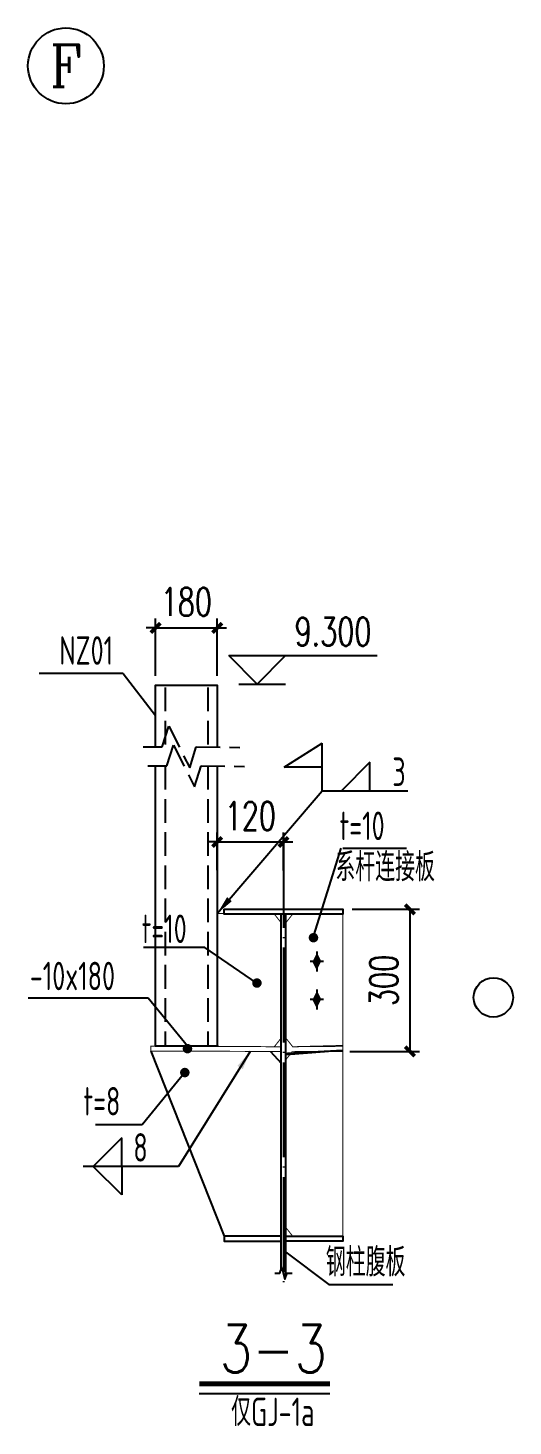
# Model space of a CAD drawing. Extents: x -89996 to 1006241, y -2176 to 440573.
# Drawn here: x 838460 to 843577, y 32540 to 47289 of the extents above; entities that cross this region are included whole.
import ezdxf
from ezdxf.enums import TextEntityAlignment as Align

# ---------------------------------------------------------------- set-up
doc = ezdxf.new("R2010")
doc.units = 0
doc.header["$LTSCALE"] = 1000
doc.header["$MEASUREMENT"] = 0
doc.linetypes.add('DASH', pattern=[0.35, 0.25, -0.1])
doc.linetypes.add('DOTE', pattern=[2.4200000000000004, 2, -0.2, 0.02, -0.2])
for name, color, linetype in [('AXIS', 3, 'Continuous'), ('AXIS_TEXT', 7, 'Continuous'), ('DOTE', 1, 'DOTE'), ('GL', 150, 'Continuous'), ('GZ', 50, 'Continuous'), ('LT', 27, 'Continuous'), ('NUM', 7, 'Continuous'), ('PUB_TEXT', 7, 'Continuous'), ('PZ', 202, 'Continuous'), ('TEXT', 7, 'Continuous')]:
    doc.layers.add(name, color=color, linetype=linetype)
doc.styles.add('_TCH_AXIS', font='COMPLEX', dxfattribs={"bigfont": 'GBCBIG'})
doc.styles.add('_TCH_DIM', font='SIMPLEX', dxfattribs={"bigfont": 'GBCBIG'})
doc.styles.add('_TCH_DIM_T3', font='SIMPLEX', dxfattribs={"width": 0.7058823529411765, "bigfont": 'GBCBIG'})
doc.styles.add('SIM-TSSC', font='simplex.shx', dxfattribs={"width": 0.8, "bigfont": 'tssdchn.shx'})
doc.styles.get("Standard").update_dxf_attribs({"font": 'gbenor.shx', "bigfont": 'gbcbig.shx'})
doc.styles.add('TSSD_Label', font='tssdeng.shx', dxfattribs={"width": 0.7, "bigfont": 'hztxt.shx'})
doc.styles.add('TSSD_Norm', font='tssdeng.shx', dxfattribs={"bigfont": 'hztxt.shx'})
doc.dimstyles.new('TCH_100_5', dxfattribs={"dimtxt": 297.5, "dimasz": 100, "dimexe": 100, "dimexo": 100, "dimgap": 126.25, "dimtad": 1, "dimdec": 0, "dimlfac": 0.2, "dimzin": 0, "dimdsep": 46, "dimtxsty": '_TCH_DIM_T3', "dimblk": 'ARCHTICK', "dimcen": 0.09, "dimclrd": 126, "dimclre": 126, "dimclrt": 7, "dimazin": 2, "dimtfac": 1, "dimtdec": 0, "dimtix": 1, "dimtmove": 2, "dimatfit": 3, "dimfxl": 0, "dimtolj": 1, "dimtzin": 0, "dimarcsym": 0})
doc.dimstyles.new('TSSD_LEADER_STYLE_200.0', dxfattribs={"dimtxt": 0.18, "dimasz": 200, "dimexe": 0.18, "dimexo": 0.0625, "dimgap": 0.09, "dimtad": 0, "dimtih": 1, "dimtoh": 1, "dimdec": 4, "dimzin": 0, "dimdsep": 46, "dimtxsty": 'Standard', "dimcen": 0.09, "dimadec": 0, "dimazin": 0, "dimtfac": 1, "dimtdec": 4, "dimtofl": 0, "dimtmove": 0, "dimatfit": 3, "dimfxl": 0, "dimtolj": 1, "dimtzin": 0, "dimarcsym": 0})

# ---------------------------------------------------------------- blocks, each defined once
blk = doc.blocks.new('_WELD004')
at = {"color": 0, "linetype": 'ByBlock'}
for p, q in [((0, 1), (0.9999999999999991, 0)), ((0, 0), (0, 1))]:
    blk.add_line(p, q, dxfattribs=at)
blk = doc.blocks.new('_ArchTick')
at = {"color": 0, "linetype": 'ByBlock', "const_width": 0.4}
blk.add_lwpolyline([(-0.5, -0.5), (0.5, 0.5)], dxfattribs=at)
blk = doc.blocks.new('*D580')
at = {"layer": 'Defpoints', "color": 0, "transparency": 16777216}
for p in [(841155.2573028738, 38701.39601828042), (840455.4100842746, 38303.82157102181), (841155.2573028738, 38299.03681732139)]:
    blk.add_point(p, dxfattribs=at)
at = {"layer": 'GL', "color": 126, "lineweight": -2, "transparency": 16777216}
for p, q in [((840455.4100842746, 38403.82157102181), (840455.4100842746, 38801.39601828042)), ((841155.2573028738, 38399.03681732139), (841155.2573028738, 38801.39601828042)), ((840455.4100842746, 38701.39601828042), (840355.4100842746, 38701.39601828042)), ((840455.4100842746, 38701.39601828042), (841155.2573028738, 38701.39601828042)), ((841155.2573028738, 38701.39601828042), (841255.2573028738, 38701.39601828042))]:
    blk.add_line(p, q, dxfattribs=at)
at = {"layer": 'GL', "color": 126, "lineweight": -2, "transparency": 16777216, "xscale": 100, "yscale": 100, "zscale": 100}
blk.add_blockref('_ArchTick', (840455.4100842746, 38701.39601828042), dxfattribs=at)
at = {"layer": 'GL', "color": 126, "lineweight": -2, "transparency": 16777216, "xscale": 100, "yscale": 100, "zscale": 100, "rotation": 180}
blk.add_blockref('_ArchTick', (841155.2573028738, 38701.39601828042), dxfattribs=at)
at = {"layer": 'GL', "color": 7, "transparency": 16777216, "insert": (840805.3336935742, 38976.39601828042), "char_height": 297.5, "attachment_point": 5, "style": '_TCH_DIM_T3'}
blk.add_mtext('\\A1;120', dxfattribs=at)
blk = doc.blocks.new('*D581')
at = {"layer": 'Defpoints', "color": 0, "transparency": 16777216}
for p in [(840455.4100842751, 40959.45569737885), (839805.4100842751, 40355.08707168839), (840455.4100842751, 40355.08707168839)]:
    blk.add_point(p, dxfattribs=at)
at = {"layer": 'GL', "color": 126, "lineweight": -2, "transparency": 16777216}
for p, q in [((839805.4100842751, 40455.08707168839), (839805.4100842751, 41059.45569737885)), ((840455.4100842751, 40455.08707168839), (840455.4100842751, 41059.45569737885)), ((839805.4100842751, 40959.45569737885), (839705.4100842751, 40959.45569737885)), ((839805.4100842751, 40959.45569737885), (840455.4100842751, 40959.45569737885)), ((840455.4100842751, 40959.45569737885), (840555.4100842751, 40959.45569737885))]:
    blk.add_line(p, q, dxfattribs=at)
at = {"layer": 'GL', "color": 126, "lineweight": -2, "transparency": 16777216, "xscale": 100, "yscale": 100, "zscale": 100}
blk.add_blockref('_ArchTick', (839805.4100842751, 40959.45569737885), dxfattribs=at)
at = {"layer": 'GL', "color": 126, "lineweight": -2, "transparency": 16777216, "xscale": 100, "yscale": 100, "zscale": 100, "rotation": 180}
blk.add_blockref('_ArchTick', (840455.4100842751, 40959.45569737885), dxfattribs=at)
at = {"layer": 'GL', "color": 7, "transparency": 16777216, "insert": (840130.4100842751, 41234.45569737885), "char_height": 297.5, "attachment_point": 5, "style": '_TCH_DIM_T3'}
blk.add_mtext('\\A1;180', dxfattribs=at)
blk = doc.blocks.new('*D662')
at = {"layer": 'Defpoints', "color": 0, "transparency": 16777216}
for p in [(841780.2573028738, 37991.22092498194), (841755.2573028756, 36491.22092498194), (842488.6285047354, 36491.22092498194)]:
    blk.add_point(p, dxfattribs=at)
at = {"layer": 'GL', "color": 126, "lineweight": -2, "transparency": 16777216}
for p, q in [((841880.2573028738, 37991.22092498194), (842588.6285047354, 37991.22092498194)), ((842488.6285047354, 37991.22092498194), (842488.6285047354, 36491.22092498194)), ((841855.2573028756, 36491.22092498194), (842588.6285047354, 36491.22092498194))]:
    blk.add_line(p, q, dxfattribs=at)
at = {"layer": 'GL', "color": 126, "lineweight": -2, "transparency": 16777216, "xscale": 100, "yscale": 100, "zscale": 100}
for p, rotation in [((842488.6285047354, 37991.22092498194), 90), ((842488.6285047354, 36491.22092498194), 270)]:
    blk.add_blockref('_ArchTick', p, dxfattribs=dict(at, rotation=rotation))
at = {"layer": 'GL', "color": 7, "transparency": 16777216, "insert": (842213.6285047354, 37241.22092498207), "char_height": 297.5, "attachment_point": 5, "rotation": 90, "style": '_TCH_DIM_T3'}
blk.add_mtext('\\A1;300', dxfattribs=at)

msp = doc.modelspace()

# ---------------------------------------------------------------- hatches: boundary and pattern name
for points in [[(841505.2573025748, 37511.42092546164), (841540.357302539, 37441.22092553223), (841505.2573025748, 37371.02092560224), (841470.1573026096, 37441.22092553223)], [(841505.2573025748, 37111.42092586164), (841540.357302539, 37041.22092593223), (841505.2573025748, 36971.02092600225), (841470.1573026096, 37041.22092593223)]]:
    msp.add_hatch(color=256).paths.add_polyline_path(points)
at = {"layer": 'AXIS'}
h = msp.add_hatch(color=256, dxfattribs=at)
h.paths.add_polyline_path([(841162.2679651915, 39492.48205958418), (841562.2679651915, 39742.48205958418), (841562.2679651915, 39492.48205958418)], flags=16)
edge = h.paths.add_edge_path()
edge.add_line((841162.2679651915, 39492.48205958418), (841562.2679651915, 39742.48205958418))
edge.add_line((841562.2679651915, 39492.48205958418), (841162.2679651915, 39492.48205958418))
edge.add_line((841562.2679651915, 39242.48205958418), (841562.2679651915, 39742.48205958418))

# ---------------------------------------------------------------- linework, layer by layer
for p, q in [((841505.2573025748, 37511.42092546164), (841470.1573026096, 37441.22092553188)), ((841505.2573025748, 37546.52092542669), (841505.2573025748, 37335.92092563707)), ((841505.2573025748, 37511.42092546164), (841540.357302539, 37441.22092553188)), ((841575.4573025042, 37441.22092553188), (841435.0573026445, 37441.22092553188)), ((841505.2573025748, 37371.02092560224), (841470.1573026096, 37441.22092553188)), ((841505.2573025748, 37371.02092560224), (841540.357302539, 37441.22092553188)), ((841575.4573025042, 37041.22092593188), (841435.0573026445, 37041.22092593188)), ((841505.2573025748, 37111.42092586164), (841470.1573026096, 37041.22092593188)), ((841505.2573025748, 36971.02092600225), (841470.1573026096, 37041.22092593188)), ((841505.2573025748, 37146.52092582669), (841505.2573025748, 36935.92092603708)), ((841505.2573025748, 37111.42092586164), (841540.357302539, 37041.22092593188)), ((841505.2573025748, 36971.02092600225), (841540.357302539, 37041.22092593188))]:
    msp.add_line(p, q)
for p, q in [((840877.6115114996, 40367.17731802638), (840577.6115114996, 40667.17731802638)), ((840577.6115114996, 40667.17731802638), (842142.6115114996, 40667.17731802638)), ((840877.6115114996, 40367.17731802638), (841177.6115114996, 40667.17731802638)), ((839465.1429301482, 40478.04892738793), (838577.4161436502, 40478.04892738793)), ((839465.1429301482, 40478.04892738793), (839805.4100842751, 40034.76794076269)), ((840682.6115114994, 40367.17731802638), (841177.6115114996, 40367.17731802638)), ((841162.2679651915, 39492.48205958418), (841562.2679651915, 39742.48205958418)), ((841562.2679651915, 39242.48205958418), (841562.2679651915, 39742.48205958418)), ((842066.3297965983, 39542.48205958418), (841766.3297965983, 39242.48205958418)), ((842066.3297965983, 39242.48205958418), (842066.3297965983, 39542.48205958418)), ((841562.2679651915, 39492.48205958418), (841162.2679651915, 39492.48205958418)), ((841562.2679651915, 39242.48205958418), (842466.3297965983, 39242.48205958418)), ((841473.5619771089, 37716.30540213927), (841761.8890113081, 38637.60085752997)), ((841780.2573028738, 38637.60085752997), (842454.2201935789, 38637.60085752997)), ((840324.0917482916, 37588.0588412924), (839679.5101811183, 37588.0588412924)), ((840874.8385282764, 37213.34669519618), (840324.0917482935, 37588.0588412924)), ((839728.1522335848, 37053.40174271959), (838462.1080495068, 37053.40174271959)), ((840142.2940131901, 36546.00567868236), (839728.1522335848, 37053.40174271959)), ((840114.4085544166, 36268.97439752409), (839663.0434462912, 35715.95206100163)), ((839663.0434462894, 35715.95206100163), (839172.0581885111, 35715.95206100163)), ((840048.2027598303, 35279.36854594603), (839040.6966695096, 35279.36854594603)), ((841180.2573028738, 34373.95293391858), (841635.0846413504, 34034.38739631931)), ((841635.0846413504, 34034.38739631931), (842309.0475320555, 34034.38739631931))]:
    msp.add_line(p, q, dxfattribs=at)
for points, const_width in [([(841496.3337352499, 37689.26012471092, -1), (841446.5166996811, 37693.53364399827, -1)], 49.99999999999999), ([(840899.8385282764, 37213.34669519618, -1), (840849.8385282764, 37213.34669519618, -1)], 50), ([(840167.2940131901, 36521.00567868236, -1), (840117.2940131901, 36521.00567868236, -1)], 50), ([(840089.4085544166, 36268.97439752409, 1), (840139.4085544166, 36268.97439752409, 1)], 50)]:
    msp.add_lwpolyline(points, format="xyb", close=True, dxfattribs=dict(at, const_width=const_width))
for centre, radius in [((838859.5380396933, 46889.46034138382), 400), ((843368.8441538485, 37061.76807509008), 207.7493947321782)]:
    msp.add_circle(centre, radius, dxfattribs=at)
at = {"layer": 'DOTE', "color": 1, "linetype": 'DOTE', "ltscale": 0.5}
msp.add_line((841155.2573028738, 38796.61126457999), (841155.2573028738, 34034.29570805224), dxfattribs=at)
at = {"layer": 'GZ'}
for p, q in [((841130.2573028738, 34188.61439075141), (841130.2573028738, 37941.22092498194)), ((841180.2573028738, 34120.48014401622), (841180.2573028738, 37941.22092498194))]:
    msp.add_line(p, q, dxfattribs=at)
msp.add_lwpolyline([(840530.2573028738, 37991.22092498194), (841780.2573028738, 37991.22092498194), (841780.2573028738, 37941.22092498194), (840530.2573028738, 37941.22092498194)], close=True, dxfattribs=at)
msp.add_lwpolyline([(841065.2573028756, 34151.11439074559), (841118.2573028719, 34151.11439074559), (841118.2573028719, 34151.11439074559), (841138.2573028719, 34213.61439074559), (841167.8362277737, 34088.77095408279), (841192.2573028756, 34151.11439074559), (841192.2573028756, 34151.11439074559), (841245.2573028756, 34151.11439074559)], dxfattribs=at)
at = {"layer": 'LT', "color": 8, "linetype": 'DASH'}
for p, q in [((839905.4100842732, 40330.08707168839), (839905.4100842732, 39703.79301931267)), ((840355.4100842751, 40330.08707168839), (840355.4100842741, 39703.79301931267)), ((839905.4100842732, 39503.79301931267), (839905.4100842727, 36546.00567868236)), ((840355.4100842741, 39503.79301931267), (840355.4100842727, 36546.00567868236))]:
    msp.add_line(p, q, dxfattribs=at)
at = {"layer": 'LT'}
for points in [[(839805.4100842751, 39703.79301931267), (839805.4100842751, 40355.08707168839), (840455.4100842751, 40355.08707168839), (840455.4100842751, 39703.79301931267)], [(840455.4100842751, 39503.79301931267), (840455.4100842746, 36546.00567868236), (839805.4100842746, 36546.00567868236), (839805.4100842751, 39503.79301931267)]]:
    msp.add_lwpolyline(points, dxfattribs=at)
at = {"layer": 'LT', "color": 8, "linetype": 'DASH'}
for points in [[(839675.4100842751, 39703.79301931267), (839875.4100842751, 39703.79301931267), (839945.4100842751, 39923.79301931267), (840165.4100842751, 39483.79301931267), (840235.4100842751, 39703.79301931267), (840695.2684464692, 39699.00826561225)], [(839725.4100842751, 39503.79301931267), (839925.4100842751, 39503.79301931267), (839995.4100842751, 39723.79301931267), (840215.4100842751, 39283.79301931267), (840285.4100842751, 39503.79301931267), (840745.2684464692, 39499.00826561225)]]:
    msp.add_lwpolyline(points, dxfattribs=at)
at = {"layer": 'NUM', "const_width": 50}
msp.add_lwpolyline([(840267.1763051157, 32984.57986005158), (841645.6378435777, 32984.57986005158)], dxfattribs=at)
at = {"layer": 'NUM'}
msp.add_lwpolyline([(840267.1763051157, 32884.57986005158), (841645.6378435777, 32884.57986005158)], dxfattribs=at)
at = {"layer": 'PZ'}
for p, q in [((839755.4100842741, 36496.00567868236), (840530.2573028728, 34541.22092497524)), ((841016.6555796238, 36491.22092498188), (841130.2573028738, 36368.4828000702))]:
    msp.add_line(p, q, dxfattribs=at)
at = {"layer": 'PZ', "const_width": 10}
for points in [[(840467.9100842737, 37946.00567868236), (841057.9305372005, 37941.22092498194), (841130.2573028738, 37849.73743235594), (841130.2573028738, 36632.70441765787), (841057.9305371586, 36541.22092498194), (840455.4100842746, 36546.00567868236), (840455.4100842746, 37946.00567868236)], [(841780.2573028738, 37946.00567868236), (841252.584068547, 37941.22092498194), (841180.2573028738, 37849.73743235594), (841180.2573028738, 36632.70441765787), (841252.5840685889, 36541.22092498194), (841780.2573028738, 36546.00567868236), (841780.2573028738, 37946.00567868236)], [(841780.2573028738, 34537.27630445956), (841252.584068547, 34542.06105815998), (841180.2573028738, 34633.54455078598), (841180.2573028738, 36404.78272466845), (841247.229087678, 36489.49289695471), (841780.2573028738, 36491.48146364396), (841780.2573028738, 34537.27630445956)]]:
    msp.add_lwpolyline(points, dxfattribs=at)
for points in [[(839755.4100842741, 36546.00567868236), (841130.2573028738, 36541.22092498194), (841130.2573028738, 36491.22092498194), (839755.4100842741, 36496.00567868236)], [(841780.2494302697, 36543.74357116316), (841180.2573028738, 36538.95881745418), (841180.257302874, 36488.95881745418), (841780.2494302702, 36493.74357116316)]]:
    msp.add_lwpolyline(points, close=True, dxfattribs=at)
at = {"layer": 'PZ'}
for points in [[(841130.2573028728, 34541.2209249817), (840530.2573028728, 34541.22092497524), (840530.2573028738, 34491.22092497524), (841130.2573028738, 34491.2209249817)], [(841180.2573028738, 34541.22092498199), (841780.2573028738, 34541.22092498199), (841780.2573028738, 34491.22092498199), (841180.2573028738, 34491.22092498199)]]:
    msp.add_lwpolyline(points, dxfattribs=at)

# ---------------------------------------------------------------- block references
at = {"layer": 'AXIS', "xscale": -300, "yscale": 300, "zscale": 300}
msp.add_blockref('_WELD004', (839448.2027598303, 35279.36854594603), dxfattribs=at)
at = {"layer": 'AXIS', "xscale": 300, "yscale": 300, "zscale": 300, "rotation": 180}
msp.add_blockref('_WELD004', (839448.2027598303, 35279.36854594603), dxfattribs=at)

# ---------------------------------------------------------------- texts
at = {"layer": 'AXIS_TEXT', "style": '_TCH_AXIS'}
msp.add_text('F', height=445.4417632181992, dxfattribs=at).set_placement((838689.8459394197, 46666.73945977472), (839029.2301399668, 46666.73945977472), align=Align.FIT)
at = {"layer": 'PUB_TEXT', "style": '_TCH_DIM', "width": 0.7058823529411765}
msp.add_text('9.300', height=297.5, dxfattribs=at).set_placement((841272.6115114996, 40772.17731802638))
at = {"layer": 'PUB_TEXT', "linetype": 'ByBlock', "style": 'SIM-TSSC', "width": 0.8}
msp.add_text('3-3', height=500.0000000000005, dxfattribs=at).set_placement((840482.4469940965, 33105.72560974811))
at = {"layer": 'TEXT', "width": 0.7}
for s, height, style, p in [('NZ01', 300.0000000000001, 'TSSD_Norm', (838789.9762902954, 40571.47878825572)), ('t=10', 300.0000000000001, 'TSSD_Norm', (839659.0106066042, 37635.51921734378)), ('-10x180', 300.0000000000001, 'TSSD_Norm', (838479.0380205684, 37137.57171404921)), ('t=8', 300.0000000000001, 'TSSD_Norm', (839045.0434462894, 35816.41231828061)), ('8', 300, 'TSSD_Label', (839571.2796829063, 35329.36854594603)), ('钢柱腹板', 300.0000000000001, 'TSSD_Norm', (841601.5475320555, 34118.55736764894)), ('仅GJ-1a', 300.0000000000001, 'TSSD_Norm', (840602.7573028738, 32539.66363772722))]:
    msp.add_text(s, height=height, dxfattribs=dict(at, style=style)).set_placement(p)
at = {"layer": 'TEXT', "style": 'TSSD_Norm', "width": 0.7}
for s, p in [('3', (842303.2528735213, 39292.48205958418)), ('t=10', (841746.7201935789, 38721.7708288596)), ('系杆连接板', (841702.6376119107, 38286.90265620681))]:
    msp.add_text(s, height=300.0000000000001, rotation=359.9999999998204, dxfattribs=at).set_placement(p)

# ---------------------------------------------------------------- dimensions: what is measured, and where the dimension line sits
at = {"layer": 'GL'}
for base, p1, p2, text, picture, middle in [((840455.4100842751, 40959.45569737885), (839805.4100842751, 40355.08707168839), (840455.4100842751, 40355.08707168839), '180', '*D581', (840130.4100842751, 41234.45569737885)), ((841155.2573028738, 38701.39601828042), (840455.4100842746, 38303.82157102181), (841155.2573028738, 38299.03681732139), '120', '*D580', (840805.3336935742, 38976.39601828042))]:
    dim = msp.add_linear_dim(base=base, p1=p1, p2=p2, text=text, dimstyle='TCH_100_5', dxfattribs=at)
    dim.commit()
    dim.dimension.update_dxf_attribs({"geometry": picture, "text_midpoint": middle})
dim = msp.add_linear_dim(base=(842488.6285047354, 36491.22092498194), p1=(841780.2573028738, 37991.22092498194), p2=(841755.2573028756, 36491.22092498194), angle=90, dimstyle='TCH_100_5', dxfattribs=at)
dim.commit()
dim.dimension.update_dxf_attribs({"geometry": '*D662', "text_midpoint": (842213.6285047354, 37241.22092498207)})

# ---------------------------------------------------------------- leaders
at = {"layer": 'AXIS'}
for points in [[(840455.4100842746, 37946.00567868236), (841562.2679651915, 39242.48205958418)], [(840803.1285047373, 36491.22092498194), (840048.2027598303, 35279.36854594603)]]:
    msp.add_leader(points, dimstyle='TSSD_LEADER_STYLE_200.0', dxfattribs=at)

doc.saveas('drawing.dxf')
